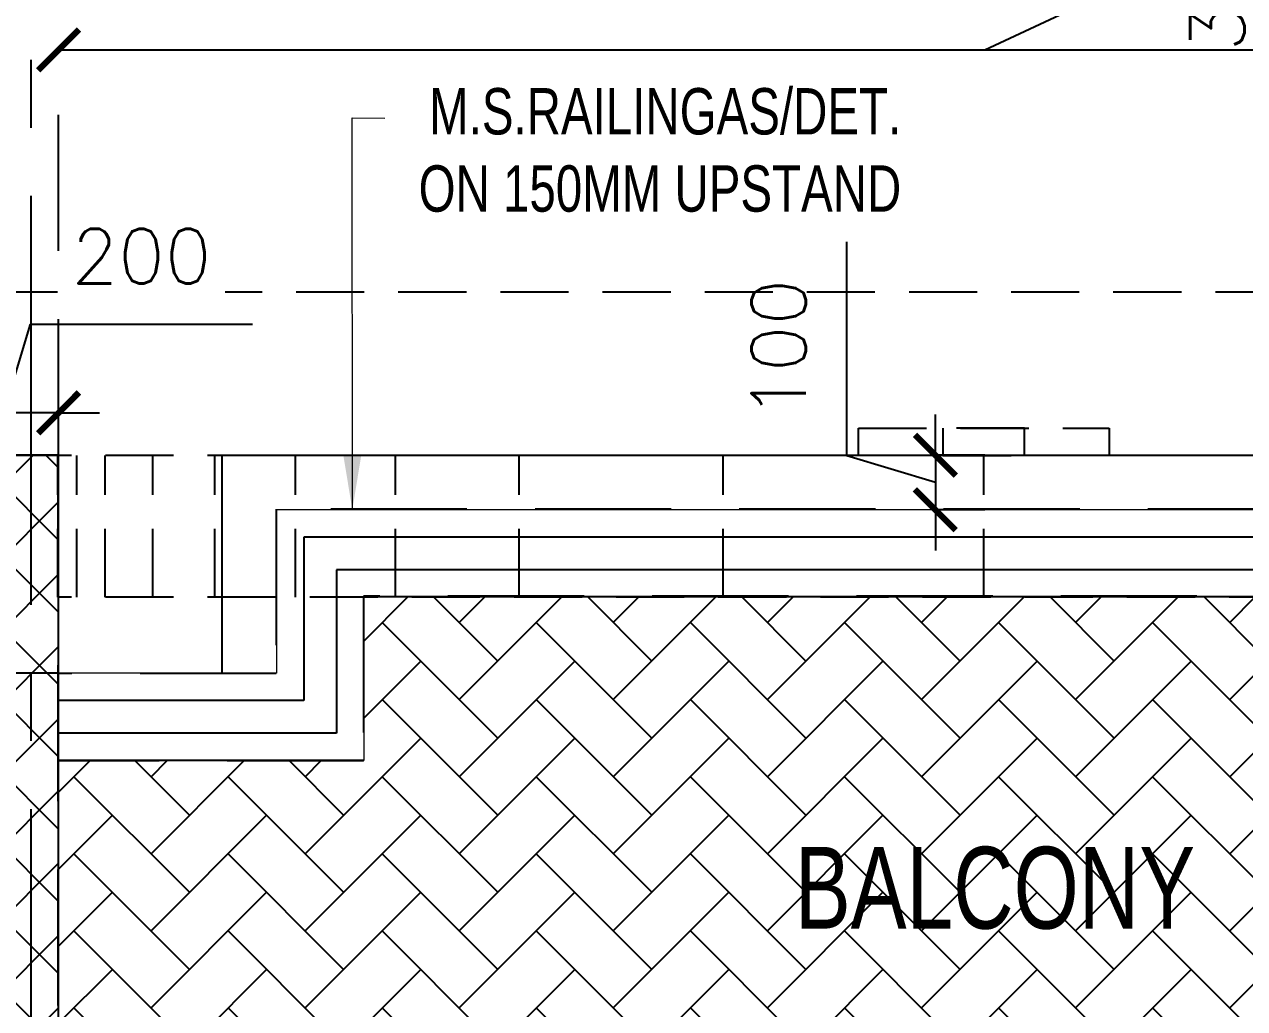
# Model space of a CAD drawing. Header units: millimetres. Extents: x 1167879 to 1231451, y -5731814 to -5645217.
# Drawn here: x 1222449 to 1224689, y -5709169 to -5707363 of the extents above; entities that cross this region are included whole.
import ezdxf

# ---------------------------------------------------------------- set-up
doc = ezdxf.new("R2010")
doc.units = ezdxf.units.MM
doc.header["$LTSCALE"] = 1000
doc.header["$MEASUREMENT"] = 0
for name, pattern in [('$0$AUDIT_D_120904163729-0', [0]), ('$0$HIDDEN', [0.375, 0.25, -0.125]), ('$2$AUDIT_D_120904163729-0', [0]), ('$5$HIDDEN', [0.375, 0.25, -0.125]), ('AUDIT_D_120904163729-0', [0]), ('T8(T9 IS SIMILAR) - 1st FLOOR ELEVATION$0$AUDIT_D_120904163729-0', [0]), ('T8(T9 IS SIMILAR) - 1st FLOOR ELEVATION$0$HIDDEN', [0.375, 0.25, -0.125]), ('T8(T9 IS SIMILAR) - TYPICAL FLOOR ELEVATION$0$AUDIT_D_120904163729-0', [0]), ('T8(T9 IS SIMILAR) - TYPICAL FLOOR ELEVATION$0$HIDDEN', [0.375, 0.25, -0.125]), ('T8(T9 IS SIMILAR)$0$$0$HIDDEN', [0.375, 0.25, -0.125]), ('T8_REFUGE COLUMNS$0$CENTER2', [1.125, 0.75, -0.125, 0.125, -0.125])]:
    doc.linetypes.add(name, pattern=pattern)
doc.layers.get('0').update_dxf_attribs({"linetype": 'AUDIT_D_120904163729-0'})
for name, color, linetype in [('$0$A-DIM', 1, '$0$AUDIT_D_120904163729-0'), ('$1$A-DIM', 1, '$2$AUDIT_D_120904163729-0'), ('3BHK-A$0$A-DECK SUNK 125', 8, 'Continuous'), ('3BHK-A$0$ELE 1', 1, 'Continuous'), ('A_dim', 1, 'Continuous'), ('T8(T9 IS SIMILAR) - 1st FLOOR ELEVATION$0$A-WALL-FEATURES', 6, 'T8(T9 IS SIMILAR) - 1st FLOOR ELEVATION$0$AUDIT_D_120904163729-0'), ('T8(T9 IS SIMILAR) - TYPICAL FLOOR ELEVATION$0$A-DIM', 1, 'T8(T9 IS SIMILAR) - TYPICAL FLOOR ELEVATION$0$AUDIT_D_120904163729-0'), ('T8(T9 IS SIMILAR) - TYPICAL FLOOR ELEVATION$0$A-WALL HATCH', 252, 'T8(T9 IS SIMILAR) - TYPICAL FLOOR ELEVATION$0$AUDIT_D_120904163729-0'), ('T8(T9 IS SIMILAR) - TYPICAL FLOOR ELEVATION$0$A-WALL-FEATURES', 6, 'T8(T9 IS SIMILAR) - TYPICAL FLOOR ELEVATION$0$AUDIT_D_120904163729-0'), ('T8(T9 IS SIMILAR)$0$$6$a-beam 2', 50, 'Continuous'), ('T8(T9 IS SIMILAR)$0$S-BEAM', 20, 'T8(T9 IS SIMILAR)$0$$0$HIDDEN'), ('T8_REFUGE COLUMNS$0$A-CENTERLINE', 193, 'T8_REFUGE COLUMNS$0$CENTER2'), ('T8_TYPICAL COLUMNS$0$A-RCC COLS', 3, 'Continuous')]:
    doc.layers.add(name, color=color, linetype=linetype)
for name, color, linetype, lineweight in [('3BHK-A$0$D&W', 8, 'Continuous', 25), ('3BHK-A$0$Ele', 8, 'Continuous', 15), ('T8(T9 IS SIMILAR) - DIMENSION & TEXTING$0$a-Text', 4, 'Continuous', 0), ('T8(T9 IS SIMILAR) - DIMENSION & TEXTING$0$R0-18-10-2014-T1-1st Podium Floor Plan$0$Text', 2, 'Continuous', 0), ('T8(T9 IS SIMILAR)$0$D&W', 8, 'Continuous', 25)]:
    doc.layers.add(name, color=color, linetype=linetype, lineweight=lineweight)
doc.styles.add('$4$Romans 1', font='romans.shx', dxfattribs={"height": 100})
doc.styles.add('$6$Romans 1', font='romans.shx', dxfattribs={"height": 100})
doc.styles.add('T8(T9 IS SIMILAR) - DIMENSION & TEXTING$0$ARIAL ARROW', font='swisscl.ttf')
doc.styles.add('T8(T9 IS SIMILAR) - DIMENSION & TEXTING$0$Tahoma', font='tahoma.ttf')
doc.styles.add('T8(T9 IS SIMILAR) - TYPICAL FLOOR ELEVATION$0$Romans 1', font='romans.shx', dxfattribs={"height": 100})
doc.dimstyles.new('$1$ALPINE S', dxfattribs={"dimscale": 0, "dimtxt": 100, "dimasz": 75, "dimexe": 0, "dimexo": 0, "dimgap": 75, "dimtad": 1, "dimdec": 0, "dimzin": 0, "dimdsep": 46, "dimtxsty": '$4$Romans 1', "dimblk": '$4$_ArchTick', "dimcen": 0.09, "dimclrd": 256, "dimclre": 256, "dimclrt": 7, "dimadec": 0, "dimazin": 0, "dimtfac": 1, "dimtdec": 0, "dimtofl": 0, "dimtmove": 1, "dimatfit": 0, "dimldrblk": '$1$_Open90', "dimfxl": 1, "dimtolj": 1, "dimtzin": 0, "dimarcsym": 0})
doc.dimstyles.new('$2$ALPINE S', dxfattribs={"dimscale": 0, "dimtxt": 100, "dimasz": 75, "dimexe": 0, "dimexo": 0, "dimgap": 75, "dimtad": 1, "dimdec": 0, "dimzin": 0, "dimdsep": 46, "dimtxsty": '$6$Romans 1', "dimblk": '$6$_ArchTick', "dimcen": 0.09, "dimclrd": 256, "dimclre": 256, "dimclrt": 7, "dimadec": 0, "dimazin": 0, "dimtfac": 1, "dimtdec": 0, "dimtofl": 0, "dimtmove": 1, "dimatfit": 0, "dimldrblk": '$2$_Open90', "dimfxl": 1, "dimtolj": 1, "dimtzin": 0, "dimarcsym": 0})
doc.dimstyles.new('T8(T9 IS SIMILAR) - DIMENSION & TEXTING$0$SAMATA STD', dxfattribs={"dimtxt": 100, "dimasz": 50, "dimexe": 50, "dimexo": 50, "dimgap": 10, "dimtad": 0, "dimdec": 0, "dimrnd": 5, "dimzin": 0, "dimdsep": 46, "dimtxsty": 'T8(T9 IS SIMILAR) - DIMENSION & TEXTING$0$Tahoma', "dimblk": 'T8(T9 IS SIMILAR) - DIMENSION & TEXTING$0$_Origin2', "dimcen": -50, "dimdle": 50, "dimclrd": 7, "dimclre": 7, "dimclrt": 7, "dimadec": 0, "dimazin": 0, "dimtfac": 1, "dimtdec": 0, "dimtmove": 1, "dimatfit": 3, "dimfxl": 150, "dimtfill": 1, "dimtolj": 1, "dimtzin": 0, "dimlwd": -1, "dimlwe": -1, "dimarcsym": 0})
doc.dimstyles.new('T8(T9 IS SIMILAR) - TYPICAL FLOOR ELEVATION$0$ALPINE S', dxfattribs={"dimscale": 0, "dimtxt": 100, "dimasz": 75, "dimexe": 0, "dimexo": 0, "dimgap": 75, "dimtad": 1, "dimdec": 0, "dimzin": 0, "dimdsep": 46, "dimtxsty": 'T8(T9 IS SIMILAR) - TYPICAL FLOOR ELEVATION$0$Romans 1', "dimblk": 'T8(T9 IS SIMILAR) - TYPICAL FLOOR ELEVATION$0$_ArchTick', "dimcen": 0.09, "dimclrd": 256, "dimclre": 256, "dimclrt": 7, "dimadec": 0, "dimazin": 0, "dimtfac": 1, "dimtdec": 0, "dimtofl": 0, "dimtmove": 1, "dimatfit": 0, "dimldrblk": 'T8(T9 IS SIMILAR) - TYPICAL FLOOR ELEVATION$0$_Open90', "dimfxl": 1, "dimtolj": 1, "dimtzin": 0, "dimarcsym": 0})

# ---------------------------------------------------------------- blocks, each defined once
blk = doc.blocks.new('T8(T9 IS SIMILAR) - 1st FLOOR ELEVATION')
at = {"layer": 'T8(T9 IS SIMILAR) - 1st FLOOR ELEVATION$0$A-WALL-FEATURES', "color": 4, "linetype": 'T8(T9 IS SIMILAR) - 1st FLOOR ELEVATION$0$HIDDEN', "ltscale": 0.5}
for p, q in [((1225910.664854019, -5708153.815450684, 0.6149634448338475), (1222510.592093736, -5708153.814236696, 0.6149634448338475)), ((1222510.592093736, -5708413.813800568, 0.4373643940594115), (1222510.592093736, -5708153.814236696, 0.6149634448338475)), ((1222545.53873843, -5708413.813800568, 0.4373643940594115), (1222545.53873843, -5708153.814236696, 0.6149634448338475)), ((1222597.922453769, -5708413.813800568, 0.4373643940594115), (1222597.922453769, -5708153.814236696, 0.6149634448338475)), ((1222685.216562092, -5708413.813800568, 0.4373643940594115), (1222685.216562092, -5708153.814236696, 0.6149634448338475)), ((1222798.720653936, -5708413.813800568, 0.4373643940594115), (1222798.720653936, -5708153.814236696, 0.6149634448338475)), ((1222947.135138772, -5708413.813800568, 0.4373643940594115), (1222947.135138772, -5708153.814236696, 0.6149634448338475)), ((1223130.496268295, -5708413.813800568, 0.4373643940594115), (1223130.496268295, -5708153.814236696, 0.6149634448338475)), ((1223357.468200281, -5708413.813800568, 0.4373643940594115), (1223357.468200281, -5708153.814236696, 0.6149634448338475)), ((1223732.072525725, -5708413.813800568, 0.4373643940594115), (1223732.072525725, -5708153.814236697, 0.6149634448338475)), ((1224210.628473878, -5708413.814148681, 0.4373643940594115), (1224210.628473878, -5708153.81458481, 0.6149634448338475)), ((1225910.664854019, -5708413.815014557, 0.6149634448338475), (1222510.592093736, -5708413.813800569, 0.6149634448338475))]:
    blk.add_line(p, q, dxfattribs=at)
at = {"layer": 'T8(T9 IS SIMILAR) - 1st FLOOR ELEVATION$0$A-WALL-FEATURES', "color": 4, "linetype": 'T8(T9 IS SIMILAR) - 1st FLOOR ELEVATION$0$HIDDEN', "ltscale": 0.5, "elevation": 0.6149634448338475}
blk.add_lwpolyline([(1222010.417234396, -5710588.796030698), (1222010.692635167, -5707853.830096045), (1226412.152890197, -5707853.796295236), (1226412.166442095, -5709298.660700788)], dxfattribs=at)
for points in [[(1223980.417046569, -5708103.824809075), (1224440.417046569, -5708103.824809075), (1224440.417046569, -5708153.824809075), (1223980.417046569, -5708153.824809075)], [(1224135.417046569, -5708153.824809075), (1224285.417046569, -5708153.824809075), (1224285.417046569, -5708103.824809075), (1224135.417046569, -5708103.824809075)]]:
    blk.add_lwpolyline(points, close=True, dxfattribs=at)
blk = doc.blocks.new('T8(T9 IS SIMILAR) - DIMENSION & TEXTING$0$_Origin2')
at = {"color": 0, "linetype": 'ByBlock', "lineweight": -2}
blk.add_line((-0.5, 0), (-1, 0), dxfattribs=at)
for radius in [0.5, 0.25]:
    blk.add_circle((0, 0), radius, dxfattribs=at)
blk = doc.blocks.new('T8_REFUGE COLUMNS')
at = {"layer": 'T8_REFUGE COLUMNS$0$A-CENTERLINE'}
blk.add_line((1222462.069074491, -5720802.891727278), (1222462.069074491, -5702690.799446228), dxfattribs=at)
blk = doc.blocks.new('T8_TYPICAL COLUMNS')
at = {"layer": 'T8_TYPICAL COLUMNS$0$A-RCC COLS', "linetype": 'ByBlock'}
blk.add_blockref('T8_REFUGE COLUMNS', (0, 0), dxfattribs=at)
blk = doc.blocks.new('3BHK-A')
at = {"layer": '3BHK-A$0$A-DECK SUNK 125'}
h = blk.add_hatch(dxfattribs=at)
h.set_pattern_fill('AR-HBONE', color=256, scale=25)
h.set_pattern_definition([(45.00000000000001, (25997.86304362305, -10382.14185067546), (1.110223024625157e-14, 141.4213562373095), [299.9999999999999, -99.99999999999997]), (135, (26068.57372174785, -10311.43117255066), (1.110223024625157e-14, 141.4213562373095), [299.9999999999991, -99.99999999999979])])
h.paths.add_polyline_path([(1187192.369333661, -5708413.662032905), (1189472.369333676, -5708413.567358136), (1189472.369333676, -5708713.97092125), (1190032.369333676, -5708713.96594174), (1190032.369333676, -5709913.475095042), (1187192.336097637, -5709913.538308574)])
at = {"layer": '3BHK-A$0$D&W', "linetype": 'ByBlock'}
for p, q in [((1187192.369333661, -5708413.662032905, -0.02432551863291288), (1189472.369333676, -5708413.662032905, -0.04865103726583209)), ((1189472.369333676, -5708713.668697, -0.02432551863291288), (1190032.369333676, -5708713.664650942, -0.02432551863291288))]:
    blk.add_line(p, q, dxfattribs=at)
at = {"layer": '3BHK-A$0$Ele'}
for p, q in [((1187032.369333661, -5708253.662032905, -0.02432551863291288), (1189632.369333676, -5708253.662032905, -0.04865103726583209)), ((1189632.369333676, -5708253.662032905, -0.02432551863291288), (1189632.369333676, -5708553.662032905, -0.02432551863291288)), ((1187192.369333661, -5708413.662032905, -0.02432551863291288), (1189472.369333676, -5708413.662032905, -0.04865103726583209)), ((1189472.369333676, -5708413.662032905, -0.02432551863291288), (1189472.369333676, -5708713.668697, -0.02432551863291288)), ((1189632.369333676, -5708553.662032905, -0.02432551863291288), (1190032.369333676, -5708553.662032905, -0.02432551863291288)), ((1189892.369333676, -5708713.667566483, -0.02432551863291288), (1190032.369333676, -5708713.664650942, -0.02569873339444251))]:
    blk.add_line(p, q, dxfattribs=at)
at = {"layer": '3BHK-A$0$ELE 1'}
for p, q in [((1187082.369336093, -5708303.662035337, -0.02432551863291288), (1189582.369331244, -5708303.662035337, -0.04865103726583209)), ((1189582.369331244, -5708303.662035337, -0.02432551863291288), (1189582.369331244, -5708603.663948178, -0.02432551863291288)), ((1187142.369331229, -5708363.662030473, -0.02432551863291288), (1189522.369336108, -5708363.662030473, -0.04865103726583209)), ((1189522.369336108, -5708363.662030473, -0.02432551863291288), (1189522.369336108, -5708663.666434458, -0.02432551863291288)), ((1189582.369331244, -5708603.663948178, -0.02432551863291288), (1190032.369333676, -5708603.66278681, -0.02432551863291288)), ((1189522.369336108, -5708663.666434458, -0.02432551863291288), (1190032.369333676, -5708663.66376061, -0.02432551863291288))]:
    blk.add_line(p, q, dxfattribs=at)
blk = doc.blocks.new('T8(T9 IS SIMILAR) - TYPICAL FLOOR ELEVATION$0$_ArchTick')
at = {"color": 0, "linetype": 'ByBlock', "const_width": 0.15}
blk.add_lwpolyline([(-0.5, -0.5), (0.5, 0.5)], dxfattribs=at)
blk = doc.blocks.new('*D723')
at = {"layer": 'T8(T9 IS SIMILAR) - TYPICAL FLOOR ELEVATION$0$A-DIM', "lineweight": -2, "transparency": 16777216}
for p, q in [((1223958.993735856, -5708154.864404753), (1223958.993735856, -5707762.007261896)), ((1224121.493735856, -5708153.614404753), (1224121.493735856, -5708078.614404753)), ((1224121.493735856, -5708203.614404753), (1223958.993735856, -5708154.864404753)), ((1224121.493735856, -5708153.614404753), (1224121.493735856, -5708253.614404753)), ((1224121.493735856, -5708253.614404753), (1224121.493735856, -5708328.614404753))]:
    blk.add_line(p, q, dxfattribs=at)
at = {"layer": 'T8(T9 IS SIMILAR) - TYPICAL FLOOR ELEVATION$0$A-DIM', "linetype": 'T8(T9 IS SIMILAR) - TYPICAL FLOOR ELEVATION$0$HIDDEN', "lineweight": -2, "transparency": 16777216}
for p, q in [((1224212.153844208, -5708153.614404753), (1224121.493735856, -5708153.614404753)), ((1224212.153844208, -5708253.614404753), (1224121.493735856, -5708253.614404753))]:
    blk.add_line(p, q, dxfattribs=at)
at = {"layer": 'T8(T9 IS SIMILAR) - TYPICAL FLOOR ELEVATION$0$A-DIM', "linetype": 'ByBlock', "lineweight": -2, "transparency": 16777216, "xscale": 75, "yscale": 75, "zscale": 75}
for p, rotation in [((1224121.493735856, -5708153.614404753), 270), ((1224121.493735856, -5708253.614404753), 90)]:
    blk.add_blockref('T8(T9 IS SIMILAR) - TYPICAL FLOOR ELEVATION$0$_ArchTick', p, dxfattribs=dict(at, rotation=rotation))
at = {"layer": 'T8(T9 IS SIMILAR) - TYPICAL FLOOR ELEVATION$0$A-DIM', "color": 7, "linetype": 'ByBlock', "transparency": 16777216, "insert": (1223833.993735857, -5707958.435833325), "char_height": 100, "attachment_point": 5, "rotation": 90, "style": 'T8(T9 IS SIMILAR) - TYPICAL FLOOR ELEVATION$0$Romans 1'}
blk.add_mtext('\\A1;100', dxfattribs=at)
blk = doc.blocks.new('T8(T9 IS SIMILAR) - TYPICAL FLOOR ELEVATION$0$_Open90')
at = {"color": 0, "linetype": 'ByBlock', "lineweight": -2}
for p, q in [((-0.5, 0.5), (0, 0)), ((0, 0), (-1, 0)), ((0, 0), (-0.5, -0.5))]:
    blk.add_line(p, q, dxfattribs=at)
blk = doc.blocks.new('*D724')
at = {"layer": 'T8(T9 IS SIMILAR) - TYPICAL FLOOR ELEVATION$0$A-DIM', "lineweight": -2, "transparency": 16777216}
for p, q in [((1221962.297598212, -5708305.015230918), (1221962.297598212, -5707897.872373776)), ((1222124.797598212, -5708153.80708909), (1222124.797598212, -5708078.80708909)), ((1222124.797598212, -5708153.80708909), (1222124.797598212, -5708553.723372747)), ((1222124.797598212, -5708353.765230918), (1221962.297598212, -5708305.015230918)), ((1222124.797598212, -5708553.723372747), (1222124.797598212, -5708628.723372747))]:
    blk.add_line(p, q, dxfattribs=at)
at = {"layer": 'T8(T9 IS SIMILAR) - TYPICAL FLOOR ELEVATION$0$A-DIM', "linetype": 'T8(T9 IS SIMILAR) - TYPICAL FLOOR ELEVATION$0$HIDDEN', "lineweight": -2, "transparency": 16777216}
for p, q in [((1222411.9745305, -5708153.80708909), (1222124.797598212, -5708153.80708909)), ((1222512.15966614, -5708553.723372747), (1222124.797598212, -5708553.723372747))]:
    blk.add_line(p, q, dxfattribs=at)
at = {"layer": 'T8(T9 IS SIMILAR) - TYPICAL FLOOR ELEVATION$0$A-DIM', "linetype": 'ByBlock', "lineweight": -2, "transparency": 16777216, "xscale": 75, "yscale": 75, "zscale": 75}
for p, rotation in [((1222124.797598212, -5708153.80708909), 270), ((1222124.797598212, -5708553.723372747), 90)]:
    blk.add_blockref('T8(T9 IS SIMILAR) - TYPICAL FLOOR ELEVATION$0$_ArchTick', p, dxfattribs=dict(at, rotation=rotation))
at = {"layer": 'T8(T9 IS SIMILAR) - TYPICAL FLOOR ELEVATION$0$A-DIM', "color": 7, "linetype": 'ByBlock', "transparency": 16777216, "insert": (1221837.297598213, -5708101.443802346), "char_height": 100, "attachment_point": 5, "rotation": 90, "style": 'T8(T9 IS SIMILAR) - TYPICAL FLOOR ELEVATION$0$Romans 1'}
blk.add_mtext('\\A1;400', dxfattribs=at)
blk = doc.blocks.new('*D730')
at = {"layer": 'T8(T9 IS SIMILAR) - TYPICAL FLOOR ELEVATION$0$A-DIM', "lineweight": -2, "transparency": 16777216}
for p, q in [((1222411.974530501, -5708075.708108399), (1222460.724530501, -5707913.208108399)), ((1222460.724530501, -5707913.208108399), (1222867.867387644, -5707913.208108399)), ((1222311.789394862, -5708075.708108399), (1222236.789394862, -5708075.708108399)), ((1222512.15966614, -5708075.708108399), (1222311.789394862, -5708075.708108399)), ((1222512.15966614, -5708075.708108399), (1222587.15966614, -5708075.708108399))]:
    blk.add_line(p, q, dxfattribs=at)
at = {"layer": 'T8(T9 IS SIMILAR) - TYPICAL FLOOR ELEVATION$0$A-DIM', "linetype": 'T8(T9 IS SIMILAR) - TYPICAL FLOOR ELEVATION$0$HIDDEN', "lineweight": -2, "transparency": 16777216}
for p, q in [((1222311.789394862, -5708153.80708909), (1222311.789394862, -5708075.708108399)), ((1222512.15966614, -5708153.80708909), (1222512.15966614, -5708075.708108399))]:
    blk.add_line(p, q, dxfattribs=at)
at = {"layer": 'T8(T9 IS SIMILAR) - TYPICAL FLOOR ELEVATION$0$A-DIM', "linetype": 'ByBlock', "lineweight": -2, "transparency": 16777216, "xscale": 75, "yscale": 75, "zscale": 75}
blk.add_blockref('T8(T9 IS SIMILAR) - TYPICAL FLOOR ELEVATION$0$_ArchTick', (1222311.789394862, -5708075.708108399), dxfattribs=at)
at = {"layer": 'T8(T9 IS SIMILAR) - TYPICAL FLOOR ELEVATION$0$A-DIM', "linetype": 'ByBlock', "lineweight": -2, "transparency": 16777216, "xscale": 75, "yscale": 75, "zscale": 75, "rotation": 180}
blk.add_blockref('T8(T9 IS SIMILAR) - TYPICAL FLOOR ELEVATION$0$_ArchTick', (1222512.15966614, -5708075.708108399), dxfattribs=at)
at = {"layer": 'T8(T9 IS SIMILAR) - TYPICAL FLOOR ELEVATION$0$A-DIM', "color": 7, "linetype": 'ByBlock', "transparency": 16777216, "insert": (1222664.295959073, -5707788.208108399), "char_height": 100, "attachment_point": 5, "style": 'T8(T9 IS SIMILAR) - TYPICAL FLOOR ELEVATION$0$Romans 1', "bg_fill": 3, "box_fill_scale": 1.25, "bg_fill_color": 256, "bg_fill_true_color": 13158600, "bg_fill_transparency": 0}
blk.add_mtext('\\A1;200', dxfattribs=at)
blk = doc.blocks.new('$4$_ArchTick')
at = {"color": 0, "linetype": 'ByBlock', "const_width": 0.15}
blk.add_lwpolyline([(-0.5, -0.5), (0.5, 0.5)], dxfattribs=at)
blk = doc.blocks.new('*D53')
at = {"layer": '$0$A-DIM', "lineweight": -2, "transparency": 16777216}
for p, q in [((39380.09059165628, 11390.04295689426), (40143.29427442327, 11747.03258108348)), ((40143.29427442327, 11747.03258108348), (42717.1037982328, 11747.03258108348)), ((37680.09059164859, 11390.04295689426), (41080.09059166396, 11390.04295689426))]:
    blk.add_line(p, q, dxfattribs=at)
at = {"layer": '$0$A-DIM', "linetype": '$0$HIDDEN', "lineweight": -2, "transparency": 16777216}
for p, q in [((37680.09059164859, 10646.05616430566), (37680.09059164859, 11390.04295689426)), ((41080.09059166396, 10645.89439610112), (41080.09059166396, 11390.04295689426))]:
    blk.add_line(p, q, dxfattribs=at)
at = {"layer": '$0$A-DIM', "linetype": 'ByBlock', "lineweight": -2, "transparency": 16777216, "xscale": 75, "yscale": 75, "zscale": 75, "rotation": 180}
blk.add_blockref('$4$_ArchTick', (37680.09059164859, 11390.04295689426), dxfattribs=at)
at = {"layer": '$0$A-DIM', "linetype": 'ByBlock', "lineweight": -2, "transparency": 16777216, "xscale": 75, "yscale": 75, "zscale": 75}
blk.add_blockref('$4$_ArchTick', (41080.09059166396, 11390.04295689426), dxfattribs=at)
at = {"layer": '$0$A-DIM', "color": 7, "linetype": 'ByBlock', "transparency": 16777216, "insert": (41430.19903632803, 11881.55639060729), "char_height": 100, "attachment_point": 5, "style": '$4$Romans 1'}
blk.add_mtext("\\A1;3400 ARCH PROFILE 'M' ABOVE", dxfattribs=at)
blk = doc.blocks.new('$1$_Open90')
at = {"color": 0, "linetype": 'ByBlock', "lineweight": -2}
for p, q in [((-0.5, 0.5), (0, 0)), ((0, 0), (-1, 0)), ((0, 0), (-0.5, -0.5))]:
    blk.add_line(p, q, dxfattribs=at)
blk = doc.blocks.new('$6$_ArchTick')
at = {"color": 0, "linetype": 'ByBlock', "const_width": 0.15}
blk.add_lwpolyline([(-0.5, -0.5), (0.5, 0.5)], dxfattribs=at)
blk = doc.blocks.new('*D42')
at = {"layer": '$1$A-DIM', "lineweight": -2, "transparency": 16777216}
for p, q in [((39932.0095330535, 10946.04780271091), (39932.0095330535, 13103.19065985415)), ((39932.0095330535, 10646.04780271091), (39932.0095330535, 10571.04780271091))]:
    blk.add_line(p, q, dxfattribs=at)
at = {"layer": '$1$A-DIM', "linetype": '$5$HIDDEN', "lineweight": -2, "transparency": 16777216}
for p, q in [((40103.23699794128, 10946.04780271091), (39932.0095330535, 10946.04780271091)), ((40103.23699794151, 10646.04780271091), (39932.0095330535, 10646.04780271091))]:
    blk.add_line(p, q, dxfattribs=at)
at = {"layer": '$1$A-DIM', "linetype": 'ByBlock', "lineweight": -2, "transparency": 16777216, "xscale": 75, "yscale": 75, "zscale": 75}
for p, rotation in [((39932.0095330535, 10946.04780271091), 270), ((39932.0095330535, 10646.04780271091), 90)]:
    blk.add_blockref('$6$_ArchTick', p, dxfattribs=dict(at, rotation=rotation))
at = {"layer": '$1$A-DIM', "color": 7, "linetype": 'ByBlock', "transparency": 16777216, "insert": (39807.0095330535, 12149.61923128273), "char_height": 100, "attachment_point": 5, "rotation": 90, "style": '$6$Romans 1'}
blk.add_mtext('\\A1;300 PROJ. AT 2ND FL.', dxfattribs=at)
blk = doc.blocks.new('$2$_Open90')
at = {"color": 0, "linetype": 'ByBlock', "lineweight": -2}
for p, q in [((-0.5, 0.5), (0, 0)), ((0, 0), (-1, 0)), ((0, 0), (-0.5, -0.5))]:
    blk.add_line(p, q, dxfattribs=at)
blk = doc.blocks.new('T8(T9 IS SIMILAR) - DIMENSION & TEXTING')
at = {"layer": 'T8(T9 IS SIMILAR) - DIMENSION & TEXTING$0$a-Text', "style": 'T8(T9 IS SIMILAR) - DIMENSION & TEXTING$0$ARIAL ARROW'}
blk.add_text('BALCONY', height=150, dxfattribs=at).set_placement((1223863.61833261, -5709022.216818146, 0.4895635743113104))
at = {"layer": 'T8(T9 IS SIMILAR) - DIMENSION & TEXTING$0$R0-18-10-2014-T1-1st Podium Floor Plan$0$Text', "linetype": 'ByBlock', "insert": (1224058.894489191, -5707479.979475785, 0.4895635743113104), "char_height": 85, "width": 952.6033977890611, "attachment_point": 3, "style": 'T8(T9 IS SIMILAR) - DIMENSION & TEXTING$0$ARIAL ARROW'}
blk.add_mtext('M.S.RAILINGAS/DET. ON 150MM UPSTAND', dxfattribs=at)
at = {"layer": 'T8(T9 IS SIMILAR) - DIMENSION & TEXTING$0$R0-18-10-2014-T1-1st Podium Floor Plan$0$Text'}
blk.add_leader([(1223051.38189768, -5708253.662032908), (1223050.852154195, -5707534.804620969), (1223111.228048, -5707534.831825753)], dimstyle='T8(T9 IS SIMILAR) - DIMENSION & TEXTING$0$SAMATA STD', override={"dimscale": 1, "dimasz": 100, "dimclrd": 2, "dimfxlon": 1, "dimarcsym": 1}, dxfattribs=at)
blk = doc.blocks.new('T8(T9 IS SIMILAR) - TYPICAL FLOOR ELEVATION')
at = {"layer": 'T8(T9 IS SIMILAR) - TYPICAL FLOOR ELEVATION$0$A-WALL HATCH', "linetype": 'ByBlock'}
h = blk.add_hatch(dxfattribs=at)
h.set_pattern_fill('ANSI37', color=256, scale=750)
h.set_pattern_definition([(45, (-0.09906251262873411, -0.2132373675704002), (-66.29126073623883, 66.29126073623884), []), (135, (-0.09906251262873411, -0.2132373675704002), (-66.29126073623884, -66.29126073623883), [])])
h.paths.add_polyline_path([(1186632.270271153, -5709913.926917016), (1186432.270271163, -5709913.926917016), (1186432.270271158, -5708154.182094662), (1186632.270271149, -5708154.182094662)])
h.paths.add_polyline_path([(1190032.270271164, -5708154.020326458), (1190232.640542442, -5708154.020326458), (1190232.640542442, -5709913.688332424), (1190032.270271164, -5709913.688332424)])
h.paths.add_polyline_path([(1202792.264499908, -5700405.793153533), (1202592.264499908, -5700405.793153533), (1202592.264499908, -5701090.314303479), (1202792.264499908, -5701090.314303479)])
h.paths.add_polyline_path([(1209952.165437395, -5700405.793153533), (1209752.165437395, -5700405.793153533), (1209752.165437395, -5701092.027540846), (1209952.165437395, -5701092.027540846)])
h.paths.add_polyline_path([(1222512.060603627, -5708154.020326458), (1222311.69033235, -5708154.020326458), (1222311.69033235, -5709913.688332424), (1222512.060603627, -5709913.688332424)])
h.paths.add_polyline_path([(1225912.060603638, -5709913.926917016), (1226112.060603628, -5709913.926917016), (1226112.060603633, -5708154.182094662), (1225912.060603643, -5708154.182094662)])
h.paths.add_polyline_path([(1209852.264499908, -5729369.145750324), (1210052.287222716, -5729369.145750324), (1210052.287222716, -5728684.240902754), (1209852.264499908, -5728684.240902754)])
h.paths.add_polyline_path([(1202692.066374884, -5729369.145750324), (1202492.043652075, -5729369.145750324), (1202492.043652075, -5728684.240902754), (1202692.066374884, -5728684.240902754)])
at = {"layer": 'T8(T9 IS SIMILAR) - TYPICAL FLOOR ELEVATION$0$A-WALL-FEATURES', "linetype": 'ByBlock', "elevation": -0.02432551863291288}
blk.add_lwpolyline([(1222512.15966614, -5708153.80708909), (1222311.789394862, -5708153.80708909), (1222311.789394862, -5709913.475095056), (1222512.15966614, -5709913.475095056)], close=True, dxfattribs=at)
at = {"layer": 'T8(T9 IS SIMILAR) - TYPICAL FLOOR ELEVATION$0$A-WALL-FEATURES', "linetype": 'ByBlock'}
blk.add_lwpolyline([(1222812.156896923, -5708553.965433314), (1222812.162435357, -5708153.614404753), (1225612.147002942, -5708153.613950334), (1225612.172329369, -5708553.911549697)], dxfattribs=at)
at = {"layer": 'T8(T9 IS SIMILAR) - TYPICAL FLOOR ELEVATION$0$A-DIM', "linetype": 'ByBlock'}
for base, p1, p2, picture, middle in [((1224121.493735856, -5708253.614404753), (1224212.153844208, -5708153.614404753), (1224212.153844208, -5708253.614404753), '*D723', (1223833.993735857, -5708079.864404753)), ((1222124.797598212, -5708553.723372747), (1222411.9745305, -5708153.80708909, -0.02432551863291288), (1222512.15966614, -5708553.723372747, -0.02432551863291288), '*D724', (1221837.297598213, -5708230.015230918))]:
    dim = blk.add_linear_dim(base=base, p1=p1, p2=p2, angle=90, dimstyle='T8(T9 IS SIMILAR) - TYPICAL FLOOR ELEVATION$0$ALPINE S', override={"dimscale": 1, "dimfxl": 5, "dimarcsym": 1}, dxfattribs=at)
    dim.commit()
    dim.dimension.update_dxf_attribs({"geometry": picture, "text_midpoint": middle})
dim = blk.add_linear_dim(base=(1222311.789394862, -5708075.708108399), p1=(1222512.15966614, -5708153.80708909, -0.02432551863291288), p2=(1222311.789394862, -5708153.80708909, -0.02432551863291288), dimstyle='T8(T9 IS SIMILAR) - TYPICAL FLOOR ELEVATION$0$ALPINE S', override={"dimscale": 1, "dimfxl": 5, "dimtfill": 1, "dimarcsym": 1}, dxfattribs=at)
dim.commit()
dim.dimension.update_dxf_attribs({"geometry": '*D730', "text_midpoint": (1222535.724530501, -5707788.208108399)})
blk = doc.blocks.new('T8(T9 IS SIMILAR)')
at = {"layer": 'T8(T9 IS SIMILAR)$0$D&W', "linetype": 'ByBlock', "xscale": -1}
blk.add_blockref('3BHK-A', (2412544.595220001, 0, 0.5138890929442232), dxfattribs=at)
at = {"layer": 'T8(T9 IS SIMILAR)$0$D&W', "linetype": 'ByBlock'}
blk.add_blockref('T8(T9 IS SIMILAR) - TYPICAL FLOOR ELEVATION', (1.862645149230957e-09, 0), dxfattribs=at)
blk.add_blockref('T8_TYPICAL COLUMNS', (1.862645149230957e-09, 0), dxfattribs=at)
at = {"layer": 'T8(T9 IS SIMILAR)$0$$6$a-beam 2', "linetype": 'ByBlock'}
blk.add_blockref('T8(T9 IS SIMILAR) - DIMENSION & TEXTING', (1.862645149230957e-09, 0), dxfattribs=at)
at = {"layer": 'T8(T9 IS SIMILAR)$0$S-BEAM'}
for p, q in [((1222311.112255051, -5708152.680360982, 0.4029315210729956), (1222511.112246617, -5708152.681753436, -0.1037603489173384)), ((1222511.55969651, -5709913.532890687, 0.6472449503635289), (1222511.55969651, -5708155.069840709, 1.153936820353907))]:
    blk.add_line(p, q, dxfattribs=at)
at = {"layer": 'T8(T9 IS SIMILAR)$0$S-BEAM', "elevation": 2.333484397540547}
for points in [[(1225511.716248496, -5708712.607355634), (1225511.716248496, -5708252.329086164), (1222911.694339319, -5708252.395157436), (1222911.707865759, -5708554.334949533), (1222511.715242698, -5708554.364074776)], [(1225351.763126357, -5708712.607355634), (1225351.720314427, -5708412.333152005), (1223071.699201091, -5708412.391091475), (1223071.713049158, -5708714.333766708), (1222511.727214887, -5708714.374541769)]]:
    blk.add_lwpolyline(points, dxfattribs=at)
blk = doc.blocks.new('2ndflproj')
at = {"layer": '$0$A-DIM', "linetype": 'ByBlock'}
dim = blk.add_linear_dim(base=(41080.09059166396, 11390.04295689426), p1=(37680.09059164859, 10646.05616430566), p2=(41080.09059166396, 10645.89439610112, 0.3875931785049976), text="<> ARCH PROFILE 'M' ABOVE", dimstyle='$1$ALPINE S', override={"dimscale": 1, "dimfxl": 5, "dimarcsym": 1}, dxfattribs=at)
dim.commit()
dim.dimension.update_dxf_attribs({"geometry": '*D53', "text_midpoint": (40218.29427442327, 11747.03258108348), "dimtype": 128})
at = {"layer": '$1$A-DIM', "linetype": 'ByBlock'}
dim = blk.add_linear_dim(base=(39932.0095330535, 10946.04780271091, 0.6149634448338475), p1=(40103.23699794151, 10646.04780271091, 0.5906379262009346), p2=(40103.23699794128, 10946.04780271091, 0.6149634448338475), angle=270, text='<> PROJ. AT 2ND FL.', dimstyle='$2$ALPINE S', override={"dimscale": 1, "dimtmove": 0, "dimfxl": 5, "dimarcsym": 1}, dxfattribs=at)
dim.commit()
dim.dimension.update_dxf_attribs({"geometry": '*D42', "text_midpoint": (39932.0095330535, 12149.61923128273, 0.6149634448338475), "dimtype": 128})

msp = doc.modelspace()

# ---------------------------------------------------------------- block references
at = {"layer": 'A_dim', "linetype": 'ByBlock'}
msp.add_blockref('T8(T9 IS SIMILAR) - 1st FLOOR ELEVATION', (0, 0), dxfattribs=at)

# ---------------------------------------------------------------- next in the draw order: block references
at = {"linetype": 'ByBlock'}
msp.add_blockref('T8(T9 IS SIMILAR) - DIMENSION & TEXTING', (0, 0), dxfattribs=at)

# ---------------------------------------------------------------- next in the draw order: block references
msp.add_blockref('T8(T9 IS SIMILAR)', (0, 0), dxfattribs=at)

# ---------------------------------------------------------------- next in the draw order: block references
msp.add_blockref('2ndflproj', (1184832.069074492, -5718799.863253396), dxfattribs=at)

doc.saveas('drawing.dxf')
